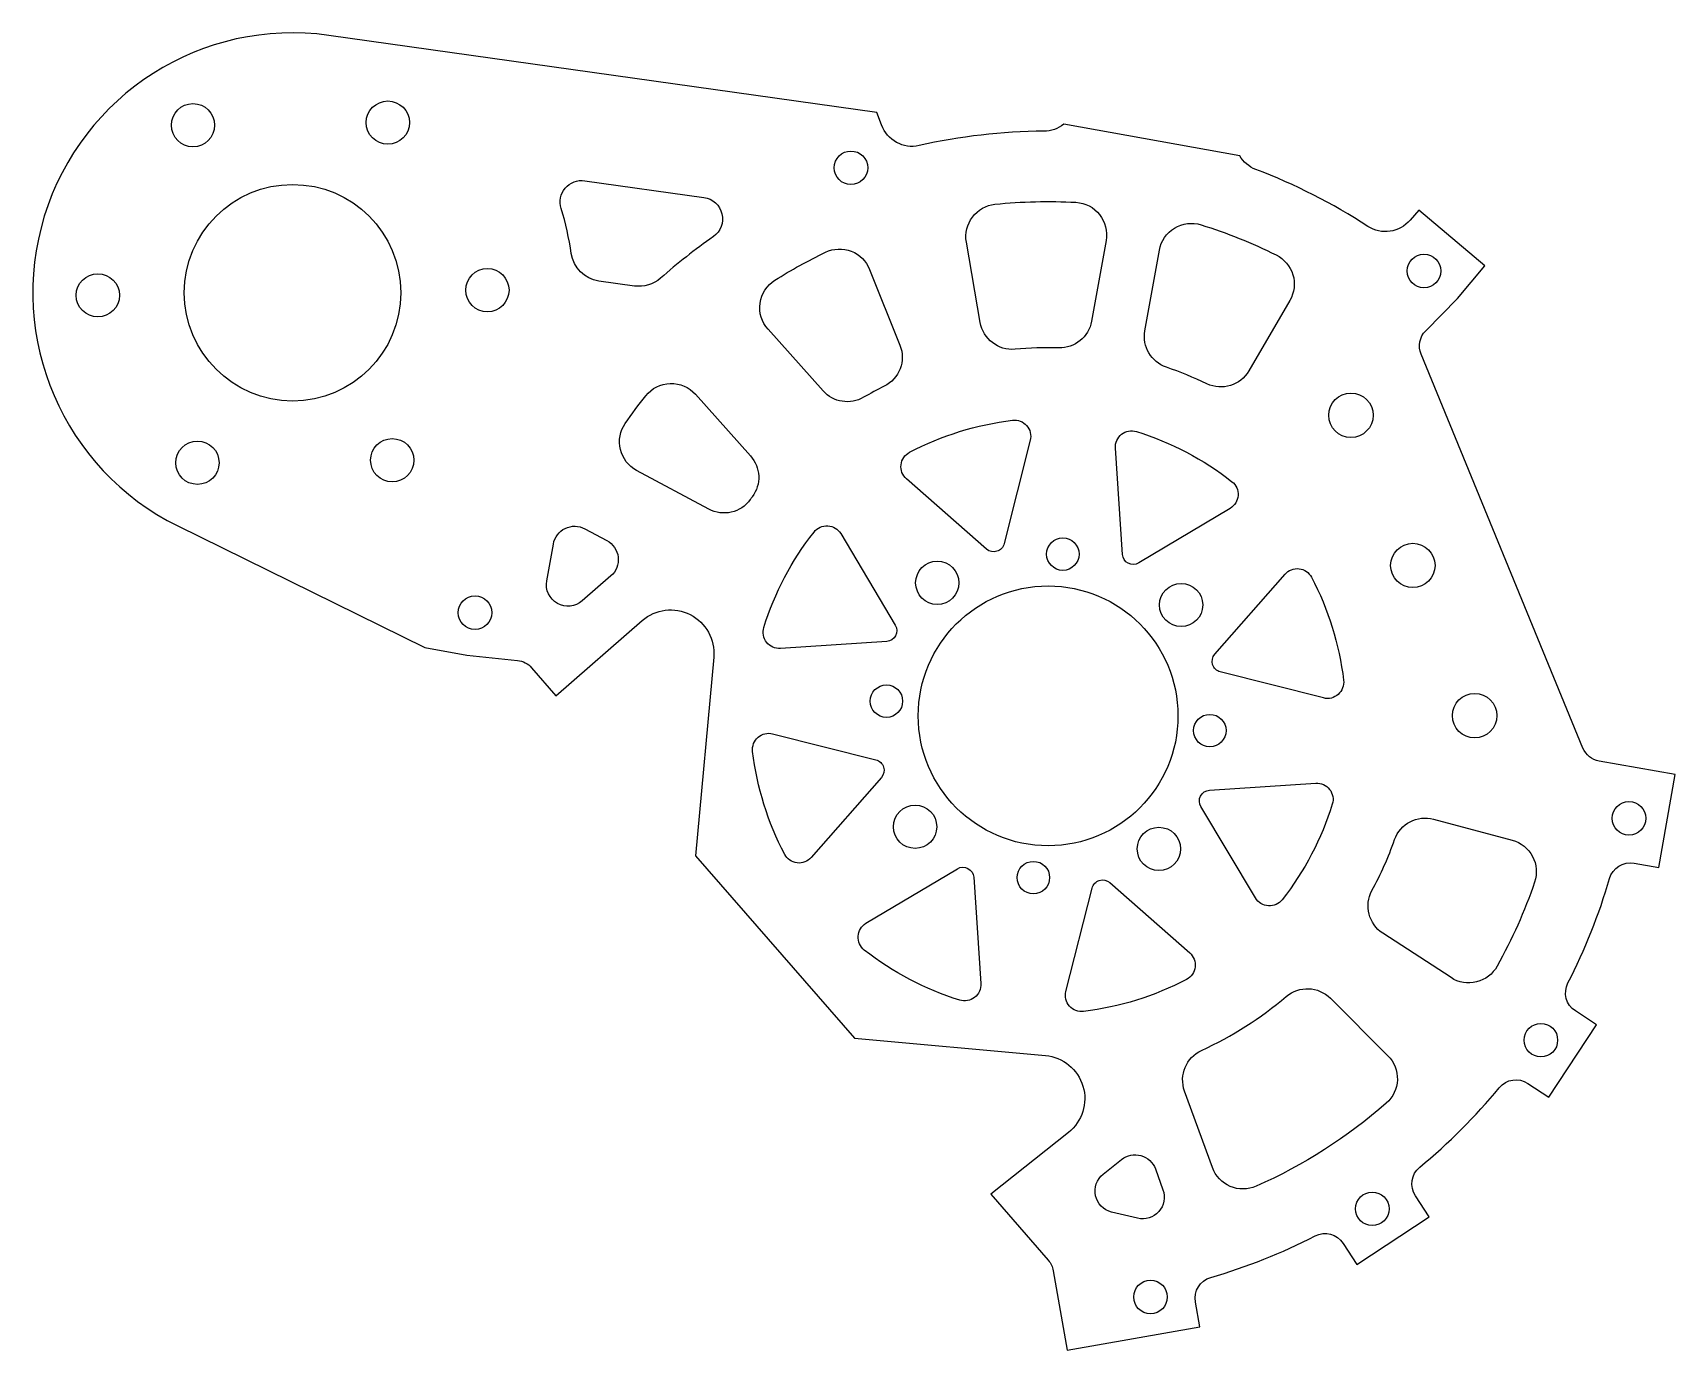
# Model space of a CAD drawing. Header units: millimetres. Extents: x -125 to 27, y -28 to 94.
import ezdxf

# ---------------------------------------------------------------- set-up
doc = ezdxf.new("R2010")
doc.units = ezdxf.units.MM

msp = doc.modelspace()

# ---------------------------------------------------------------- linework, layer by layer
for points in [[(-29.05, -7.55), (-36.23, -13.26), (-30.92, -19.35, -0.136526), (-30.45, -20.32), (-29.16, -27.65), (-16.92, -25.49), (-17.32, -23.21, -0.38311), (-15.91, -20.94, 0.048174), (-6.26, -17.1, -0.38311), (-3.68, -17.79), (-2.4, -19.73), (4.28, -15.33), (3.01, -13.39, -0.38311), (3.41, -10.75, 0.048174), (10.75, -3.41, -0.38311), (13.39, -3.01), (15.33, -4.28), (19.73, 2.4), (17.79, 3.68, -0.38311), (17.1, 6.26, 0.048174), (20.94, 15.91, -0.38311), (23.21, 17.32), (25.49, 16.92), (27.01, 25.5), (19.99, 26.74, -0.257024), (18.49, 27.95), (3.54, 64.33, -0.299994), (3.96, 66.49), (6.89, 69.48), (9.43, 72.49), (3.32, 77.65), (2.53, 76.72, -0.378596), (-1.4, 76.14, 0.053855), (-11.74, 81.4, -0.166736), (-13.23, 82.65), (-29.48, 85.57, -0.166736), (-31.32, 84.93, 0.053855), (-42.84, 83.6, -0.378596), (-46.32, 85.51), (-46.74, 86.67), (-97.4, 93.78, 0.852213), (-111.35, 48.48), (-88.52, 37.23), (-84.64, 36.54), (-79.95, 36.05, -0.189611), (-78.65, 35.37), (-76.4, 32.79), (-68.44, 39.73, -0.676429), (-61.83, 36.36), (-63.5, 18), (-48.82, 1.17), (-31.18, -0.44, -0.676429)], [(-69.15, 70.63), (-72.44, 71.09, -0.33453), (-74.99, 73.64, 0.040879), (-75.92, 77.78, -0.55076), (-73.74, 80.36), (-62.73, 78.81, -0.68127), (-61.86, 75.19, 0.028763), (-66.74, 71.35, -0.219537)], [(-25.57, 74.83), (-26.91, 67.38, -0.371159), (-29.95, 64.92, 0.029682), (-33.98, 64.79, -0.390634), (-37.2, 67.27), (-38.48, 74.68, -0.434115), (-35.84, 78.18, -0.039442), (-28.36, 78.36, -0.45099)], [(-16.8, 76.28, -0.039442), (-9.86, 73.5, -0.434115), (-8.59, 69.3), (-12.38, 62.8, -0.390634), (-16.26, 61.6, 0.029682), (-20, 63.13, -0.371159), (-21.99, 66.5), (-20.65, 73.95, -0.45099)], [(-46.07, 61.37, 0.015946), (-47.98, 60.35, -0.355617), (-51.72, 60.94), (-56.81, 66.63, -0.46473), (-56.17, 71.17, -0.02807), (-51.5, 73.75, -0.434115), (-47.42, 72.16), (-44.62, 65.17, -0.390634)], [(-70, 57.94, -0.016782), (-68.1, 60.5, -0.46473), (-63.52, 60.63), (-58.43, 54.94, -0.355617), (-58.26, 51.16, 0.00235), (-58.45, 50.9, -0.375047), (-62.29, 50.02), (-68.95, 53.59, -0.447591)], [(-32.58, 56.38), (-34.99, 46.84, -0.560517), (-36.62, 46.33), (-44.02, 52.82, -0.526262), (-43.73, 55.27, -0.091296), (-34.22, 58.23, -0.526262)], [(-14.11, 50.09), (-22.55, 45.05, -0.560517), (-24.06, 45.84), (-24.71, 55.66, -0.526262), (-22.77, 57.19, -0.091296), (-13.95, 52.56, -0.526262)], [(-77.25, 43.41), (-76.64, 46.8, -0.509525), (-73.73, 48.21), (-71.7, 47.12, -0.524442), (-71.33, 43.85), (-73.97, 41.55, -0.70871)], [(-50.09, 47.76), (-45.05, 39.31, -0.560517), (-45.84, 37.8), (-55.66, 37.15, -0.526262), (-57.19, 39.1, -0.091296), (-52.56, 47.91, -0.526262)], [(-5.48, 32.58), (-15.02, 34.99, -0.560517), (-15.53, 36.62), (-9.04, 44.02, -0.526262), (-6.59, 43.73, -0.091296), (-3.63, 34.22, -0.526262)], [(-56.38, 29.28), (-46.84, 26.87, -0.560517), (-46.33, 25.24), (-52.82, 17.85, -0.526262), (-55.27, 18.14, -0.091296), (-58.23, 27.65, -0.526262)], [(-11.77, 14.11), (-16.81, 22.55, -0.560517), (-16.02, 24.06), (-6.2, 24.71, -0.526262), (-4.67, 22.77, -0.091296), (-9.3, 13.95, -0.526262)], [(6.3, 6.75), (0, 10.85, -0.390634), (-1.01, 14.79, 0.037973), (1.09, 19.5, -0.390634), (4.69, 21.39), (11.95, 19.44, -0.434115), (14.02, 15.57, -0.044836), (10.56, 7.81, -0.434115)], [(-47.76, 11.77), (-39.31, 16.81, -0.560517), (-37.8, 16.02), (-37.15, 6.2, -0.526262), (-39.1, 4.67, -0.091296), (-47.91, 9.3, -0.526262)], [(-29.28, 5.48), (-26.87, 15.02, -0.560517), (-25.24, 15.53), (-17.85, 9.04, -0.526262), (-18.14, 6.59, -0.091296), (-27.65, 3.63, -0.526262)], [(-15.75, -10.79), (-18.32, -3.72, -0.390634), (-16.75, 0.03, 0.068605), (-8.92, 5.02, -0.390634), (-4.85, 4.85), (0.46, -0.46, -0.434115), (0.32, -4.84, -0.075493), (-11.71, -12.51, -0.434115)], [(-25.84, -11.39), (-24.14, -10.04, -0.512235), (-21.02, -10.92), (-20.32, -12.84, -0.597634), (-22.67, -15.47), (-25.06, -14.9, -0.625183)]]:
    msp.add_lwpolyline(points, format="xyb", close=True)
for centre, radius in [((-109.94, 85.48), 2), ((-91.94, 85.72), 2), ((-49.15, 81.55), 1.55), ((-100.74, 70.01), 10), ((3.8, 72.02), 1.55), ((-118.73, 69.77), 2), ((-82.74, 70.25), 2), ((-2.95, 58.69), 2.05), ((-109.53, 54.31), 2), ((-91.53, 54.54), 2), ((-29.57, 45.87), 1.5), ((2.77, 44.82), 2.05), ((-41.17, 43.22), 2), ((-30.93, 30.93), 12), ((-18.64, 41.17), 2), ((-83.88, 40.46), 1.55), ((-45.87, 32.29), 1.5), ((8.48, 30.95), 2.05), ((-15.99, 29.57), 1.5), ((22.74, 21.47), 1.55), ((-43.22, 20.69), 2), ((-20.69, 18.64), 2), ((-32.29, 15.99), 1.5), ((14.6, 0.98), 1.55), ((-0.98, -14.6), 1.55), ((-21.47, -22.74), 1.55)]:
    msp.add_circle(centre, radius)

doc.saveas('drawing.dxf')
